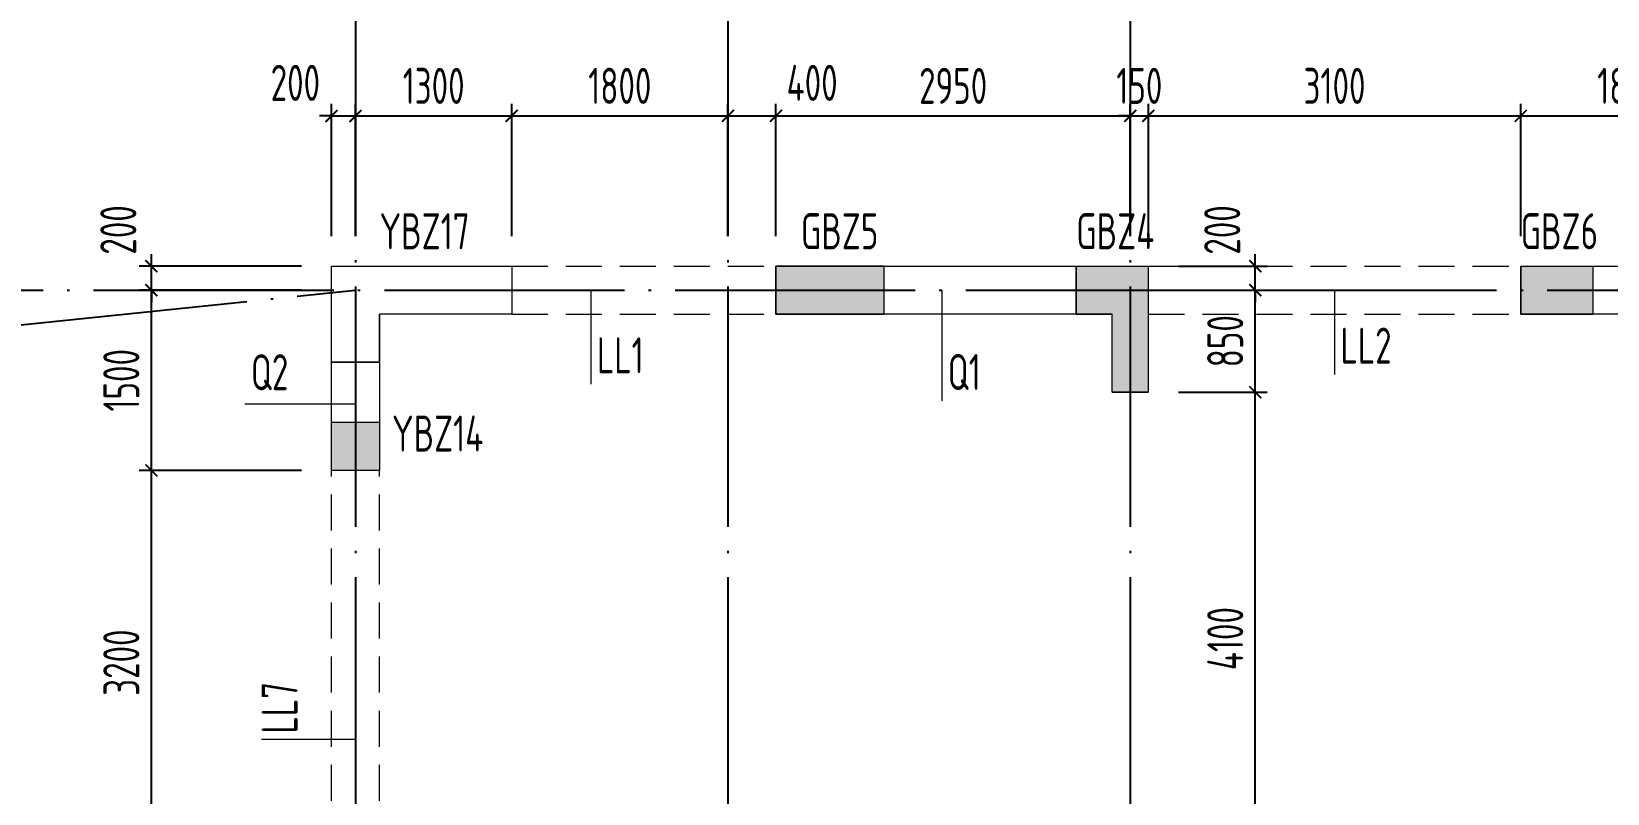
# Model space of a CAD drawing. Header units: millimetres. Extents: x -202076 to 1082610, y -439651 to 179350.
# Drawn here: x 113545 to 126665, y -320 to 6021 of the extents above; entities that cross this region are included whole.
import ezdxf
from ezdxf.enums import TextEntityAlignment as Align

# ---------------------------------------------------------------- set-up
doc = ezdxf.new("R2010")
doc.units = ezdxf.units.MM
doc.header["$LTSCALE"] = 1000
for name, pattern in [('DASHED', [0.75, 0.5, -0.25]), ('DOTE', [2.42, 2, -0.2, 0.02, -0.2]), ('短虚线', [187.5, 125, -62.5])]:
    doc.linetypes.add(name, pattern=pattern)
doc.layers.add('A_AXIS-轴线', color=36, linetype='DOTE')
for name, color, linetype, lineweight in [('BEAM', 4, 'DASHED', 0), ('DIM', 3, 'Continuous', 0), ('WALL', 2, 'Continuous', 0), ('墙柱名称编号', 7, 'Continuous', 18), ('墙柱轮廓', 7, 'Continuous', 18), ('墙梁名称编号', 3, 'Continuous', 18), ('墙梁标注引线', 3, 'Continuous', 18), ('墙身名称编号', 3, 'Continuous', 18), ('墙身标注引线', 3, 'Continuous', 18), ('边缘构件填充', 253, 'Continuous', 18)]:
    doc.layers.add(name, color=color, linetype=linetype, lineweight=lineweight)
doc.styles.add('TSSD_Dimension', font='tssdeng.shx', dxfattribs={"width": 0.7, "bigfont": 'hztxt.shx'})
doc.styles.add('TSSD_Rein', font='tssdeng.shx', dxfattribs={"width": 0.7, "bigfont": 'hztxt.shx'})
doc.dimstyles.new('TSSD_100_100', dxfattribs={"dimtxt": 300, "dimasz": 100, "dimexe": 100, "dimexo": 250, "dimgap": 100, "dimtad": 1, "dimdec": 0, "dimzin": 0, "dimdsep": 46, "dimtxsty": 'TSSD_Dimension', "dimblk": 'ARCHTICK', "dimcen": 0, "dimdle": 100, "dimclrt": 7, "dimadec": 0, "dimazin": 0, "dimtfac": 1, "dimtdec": 0, "dimtix": 1, "dimtmove": 2, "dimatfit": 3, "dimfxl": 1, "dimtolj": 1, "dimtzin": 0, "dimarcsym": 0})

# ---------------------------------------------------------------- blocks, each defined once
blk = doc.blocks.new('_ARCHTICK')
at = {"color": 0, "linetype": 'ByBlock', "const_width": 0.15}
blk.add_lwpolyline([(-0.5, -0.5), (0.5, 0.5)], dxfattribs=at)
blk = doc.blocks.new('*D373')
at = {"layer": 'Defpoints', "color": 0, "transparency": 16777216}
for p in [(114543, 2369), (116043, 2369), (116043, -831)]:
    blk.add_point(p, dxfattribs=at)
at = {"layer": 'DIM', "color": 0, "lineweight": -2, "transparency": 16777216}
for p, q in [((115793, 2369), (114443, 2369)), ((114543, -931), (114543, 2469)), ((115793, -831), (114443, -831))]:
    blk.add_line(p, q, dxfattribs=at)
at = {"layer": 'DIM', "color": 0, "lineweight": -2, "transparency": 16777216, "xscale": 100, "yscale": 100, "zscale": 100}
for p, rotation in [((114543, 2369), 90), ((114543, -831), 270)]:
    blk.add_blockref('_ARCHTICK', p, dxfattribs=dict(at, rotation=rotation))
at = {"layer": 'DIM', "color": 7, "transparency": 16777216, "insert": (114293, 769), "char_height": 300, "attachment_point": 5, "rotation": 90, "style": 'TSSD_Dimension'}
blk.add_mtext('\\A1;3200', dxfattribs=at)
blk = doc.blocks.new('*D374')
at = {"layer": 'Defpoints', "color": 0, "transparency": 16777216}
for p in [(114543, 3869), (116043, 3869), (116043, 2369)]:
    blk.add_point(p, dxfattribs=at)
at = {"layer": 'DIM', "color": 0, "lineweight": -2, "transparency": 16777216}
for p, q in [((114543, 2269), (114543, 3969)), ((115793, 3869), (114443, 3869)), ((115793, 2369), (114443, 2369))]:
    blk.add_line(p, q, dxfattribs=at)
at = {"layer": 'DIM', "color": 0, "lineweight": -2, "transparency": 16777216, "xscale": 100, "yscale": 100, "zscale": 100}
for p, rotation in [((114543, 3869), 90), ((114543, 2369), 270)]:
    blk.add_blockref('_ARCHTICK', p, dxfattribs=dict(at, rotation=rotation))
at = {"layer": 'DIM', "color": 7, "transparency": 16777216, "insert": (114293, 3119), "char_height": 300, "attachment_point": 5, "rotation": 90, "style": 'TSSD_Dimension'}
blk.add_mtext('\\A1;1500', dxfattribs=at)
blk = doc.blocks.new('*D381')
at = {"layer": 'Defpoints', "color": 0, "transparency": 16777216}
for p in [(116243, 5319), (116043, 4069), (116243, 4069)]:
    blk.add_point(p, dxfattribs=at)
at = {"layer": 'DIM', "color": 0, "lineweight": -2, "transparency": 16777216}
for p, q in [((116043, 4319), (116043, 5419)), ((116243, 4319), (116243, 5419)), ((116043, 5319), (115943, 5319)), ((116043, 5319), (116243, 5319)), ((116243, 5319), (116343, 5319))]:
    blk.add_line(p, q, dxfattribs=at)
at = {"layer": 'DIM', "color": 0, "lineweight": -2, "transparency": 16777216, "xscale": 100, "yscale": 100, "zscale": 100}
blk.add_blockref('_ARCHTICK', (116043, 5319), dxfattribs=at)
at = {"layer": 'DIM', "color": 0, "lineweight": -2, "transparency": 16777216, "xscale": 100, "yscale": 100, "zscale": 100, "rotation": 180}
blk.add_blockref('_ARCHTICK', (116243, 5319), dxfattribs=at)
at = {"layer": 'DIM', "color": 7, "transparency": 16777216, "insert": (115742, 5594), "char_height": 300, "attachment_point": 5, "style": 'TSSD_Dimension'}
blk.add_mtext('\\A1;200', dxfattribs=at)
blk = doc.blocks.new('*D382')
at = {"layer": 'Defpoints', "color": 0, "transparency": 16777216}
for p in [(117543, 5319), (116243, 4069), (117543, 4069)]:
    blk.add_point(p, dxfattribs=at)
at = {"layer": 'DIM', "color": 0, "lineweight": -2, "transparency": 16777216}
for p, q in [((116243, 4319), (116243, 5419)), ((117543, 4319), (117543, 5419)), ((116143, 5319), (117643, 5319))]:
    blk.add_line(p, q, dxfattribs=at)
at = {"layer": 'DIM', "color": 0, "lineweight": -2, "transparency": 16777216, "xscale": 100, "yscale": 100, "zscale": 100, "rotation": 180}
blk.add_blockref('_ARCHTICK', (116243, 5319), dxfattribs=at)
at = {"layer": 'DIM', "color": 0, "lineweight": -2, "transparency": 16777216, "xscale": 100, "yscale": 100, "zscale": 100}
blk.add_blockref('_ARCHTICK', (117543, 5319), dxfattribs=at)
at = {"layer": 'DIM', "color": 7, "transparency": 16777216, "insert": (116893, 5569), "char_height": 300, "attachment_point": 5, "style": 'TSSD_Dimension'}
blk.add_mtext('\\A1;1300', dxfattribs=at)
blk = doc.blocks.new('*D383')
at = {"layer": 'Defpoints', "color": 0, "transparency": 16777216}
for p in [(119343, 5319), (117543, 4069), (119343, 4069)]:
    blk.add_point(p, dxfattribs=at)
at = {"layer": 'DIM', "color": 0, "lineweight": -2, "transparency": 16777216}
for p, q in [((117543, 4319), (117543, 5419)), ((119343, 4319), (119343, 5419)), ((117443, 5319), (119443, 5319))]:
    blk.add_line(p, q, dxfattribs=at)
at = {"layer": 'DIM', "color": 0, "lineweight": -2, "transparency": 16777216, "xscale": 100, "yscale": 100, "zscale": 100, "rotation": 180}
blk.add_blockref('_ARCHTICK', (117543, 5319), dxfattribs=at)
at = {"layer": 'DIM', "color": 0, "lineweight": -2, "transparency": 16777216, "xscale": 100, "yscale": 100, "zscale": 100}
blk.add_blockref('_ARCHTICK', (119343, 5319), dxfattribs=at)
at = {"layer": 'DIM', "color": 7, "transparency": 16777216, "insert": (118443, 5569), "char_height": 300, "attachment_point": 5, "style": 'TSSD_Dimension'}
blk.add_mtext('\\A1;1800', dxfattribs=at)
blk = doc.blocks.new('*D384')
at = {"layer": 'Defpoints', "color": 0, "transparency": 16777216}
for p in [(119743, 5319), (119343, 4069), (119743, 4069)]:
    blk.add_point(p, dxfattribs=at)
at = {"layer": 'DIM', "color": 0, "lineweight": -2, "transparency": 16777216}
for p, q in [((119343, 4319), (119343, 5419)), ((119743, 4319), (119743, 5419)), ((119243, 5319), (119843, 5319))]:
    blk.add_line(p, q, dxfattribs=at)
at = {"layer": 'DIM', "color": 0, "lineweight": -2, "transparency": 16777216, "xscale": 100, "yscale": 100, "zscale": 100, "rotation": 180}
blk.add_blockref('_ARCHTICK', (119343, 5319), dxfattribs=at)
at = {"layer": 'DIM', "color": 0, "lineweight": -2, "transparency": 16777216, "xscale": 100, "yscale": 100, "zscale": 100}
blk.add_blockref('_ARCHTICK', (119743, 5319), dxfattribs=at)
at = {"layer": 'DIM', "color": 7, "transparency": 16777216, "insert": (120044, 5594), "char_height": 300, "attachment_point": 5, "style": 'TSSD_Dimension'}
blk.add_mtext('\\A1;400', dxfattribs=at)
blk = doc.blocks.new('*D385')
at = {"layer": 'Defpoints', "color": 0, "transparency": 16777216}
for p in [(122693, 5319), (119743, 4069), (122693, 4069)]:
    blk.add_point(p, dxfattribs=at)
at = {"layer": 'DIM', "color": 0, "lineweight": -2, "transparency": 16777216}
for p, q in [((119743, 4319), (119743, 5419)), ((122693, 4319), (122693, 5419)), ((119643, 5319), (122793, 5319))]:
    blk.add_line(p, q, dxfattribs=at)
at = {"layer": 'DIM', "color": 0, "lineweight": -2, "transparency": 16777216, "xscale": 100, "yscale": 100, "zscale": 100, "rotation": 180}
blk.add_blockref('_ARCHTICK', (119743, 5319), dxfattribs=at)
at = {"layer": 'DIM', "color": 0, "lineweight": -2, "transparency": 16777216, "xscale": 100, "yscale": 100, "zscale": 100}
blk.add_blockref('_ARCHTICK', (122693, 5319), dxfattribs=at)
at = {"layer": 'DIM', "color": 7, "transparency": 16777216, "insert": (121218, 5569), "char_height": 300, "attachment_point": 5, "style": 'TSSD_Dimension'}
blk.add_mtext('\\A1;2950', dxfattribs=at)
blk = doc.blocks.new('*D386')
at = {"layer": 'Defpoints', "color": 0, "transparency": 16777216}
for p in [(122843, 5319), (122693, 4069), (122843, 4069)]:
    blk.add_point(p, dxfattribs=at)
at = {"layer": 'DIM', "color": 0, "lineweight": -2, "transparency": 16777216}
for p, q in [((122693, 4319), (122693, 5419)), ((122843, 4319), (122843, 5419)), ((122693, 5319), (122593, 5319)), ((122693, 5319), (122843, 5319)), ((122843, 5319), (122943, 5319))]:
    blk.add_line(p, q, dxfattribs=at)
at = {"layer": 'DIM', "color": 0, "lineweight": -2, "transparency": 16777216, "xscale": 100, "yscale": 100, "zscale": 100}
blk.add_blockref('_ARCHTICK', (122693, 5319), dxfattribs=at)
at = {"layer": 'DIM', "color": 0, "lineweight": -2, "transparency": 16777216, "xscale": 100, "yscale": 100, "zscale": 100, "rotation": 180}
blk.add_blockref('_ARCHTICK', (122843, 5319), dxfattribs=at)
at = {"layer": 'DIM', "color": 7, "transparency": 16777216, "insert": (122768, 5569), "char_height": 300, "attachment_point": 5, "style": 'TSSD_Dimension'}
blk.add_mtext('\\A1;150', dxfattribs=at)
blk = doc.blocks.new('*D387')
at = {"layer": 'Defpoints', "color": 0, "transparency": 16777216}
for p in [(125943, 5319), (122843, 4069), (125943, 4069)]:
    blk.add_point(p, dxfattribs=at)
at = {"layer": 'DIM', "color": 0, "lineweight": -2, "transparency": 16777216}
for p, q in [((122843, 4319), (122843, 5419)), ((125943, 4319), (125943, 5419)), ((122743, 5319), (126043, 5319))]:
    blk.add_line(p, q, dxfattribs=at)
at = {"layer": 'DIM', "color": 0, "lineweight": -2, "transparency": 16777216, "xscale": 100, "yscale": 100, "zscale": 100, "rotation": 180}
blk.add_blockref('_ARCHTICK', (122843, 5319), dxfattribs=at)
at = {"layer": 'DIM', "color": 0, "lineweight": -2, "transparency": 16777216, "xscale": 100, "yscale": 100, "zscale": 100}
blk.add_blockref('_ARCHTICK', (125943, 5319), dxfattribs=at)
at = {"layer": 'DIM', "color": 7, "transparency": 16777216, "insert": (124393, 5569), "char_height": 300, "attachment_point": 5, "style": 'TSSD_Dimension'}
blk.add_mtext('\\A1;3100', dxfattribs=at)
blk = doc.blocks.new('*D388')
at = {"layer": 'Defpoints', "color": 0, "transparency": 16777216}
for p in [(127743, 5319), (125943, 4069), (127743, 4069)]:
    blk.add_point(p, dxfattribs=at)
at = {"layer": 'DIM', "color": 0, "lineweight": -2, "transparency": 16777216}
for p, q in [((125943, 4319), (125943, 5419)), ((127743, 4319), (127743, 5419)), ((125843, 5319), (127843, 5319))]:
    blk.add_line(p, q, dxfattribs=at)
at = {"layer": 'DIM', "color": 0, "lineweight": -2, "transparency": 16777216, "xscale": 100, "yscale": 100, "zscale": 100, "rotation": 180}
blk.add_blockref('_ARCHTICK', (125943, 5319), dxfattribs=at)
at = {"layer": 'DIM', "color": 0, "lineweight": -2, "transparency": 16777216, "xscale": 100, "yscale": 100, "zscale": 100}
blk.add_blockref('_ARCHTICK', (127743, 5319), dxfattribs=at)
at = {"layer": 'DIM', "color": 7, "transparency": 16777216, "insert": (126843, 5569), "char_height": 300, "attachment_point": 5, "style": 'TSSD_Dimension'}
blk.add_mtext('\\A1;1800', dxfattribs=at)
blk = doc.blocks.new('*D399')
at = {"layer": 'Defpoints', "color": 0, "transparency": 16777216}
for p in [(122843, 3019), (123733, 3019), (122843, -1081)]:
    blk.add_point(p, dxfattribs=at)
at = {"layer": 'DIM', "color": 0, "lineweight": -2, "transparency": 16777216}
for p, q in [((123093, 3019), (123833, 3019)), ((123733, -1181), (123733, 3119)), ((123093, -1081), (123833, -1081))]:
    blk.add_line(p, q, dxfattribs=at)
at = {"layer": 'DIM', "color": 0, "lineweight": -2, "transparency": 16777216, "xscale": 100, "yscale": 100, "zscale": 100}
for p, rotation in [((123733, 3019), 90), ((123733, -1081), 270)]:
    blk.add_blockref('_ARCHTICK', p, dxfattribs=dict(at, rotation=rotation))
at = {"layer": 'DIM', "color": 7, "transparency": 16777216, "insert": (123483, 969), "char_height": 300, "attachment_point": 5, "rotation": 90, "style": 'TSSD_Dimension'}
blk.add_mtext('\\A1;4100', dxfattribs=at)
blk = doc.blocks.new('*D400')
at = {"layer": 'Defpoints', "color": 0, "transparency": 16777216}
for p in [(122843, 3869), (123733, 3869), (122843, 3019)]:
    blk.add_point(p, dxfattribs=at)
at = {"layer": 'DIM', "color": 0, "lineweight": -2, "transparency": 16777216}
for p, q in [((123733, 2919), (123733, 3969)), ((123093, 3869), (123833, 3869)), ((123093, 3019), (123833, 3019))]:
    blk.add_line(p, q, dxfattribs=at)
at = {"layer": 'DIM', "color": 0, "lineweight": -2, "transparency": 16777216, "xscale": 100, "yscale": 100, "zscale": 100}
for p, rotation in [((123733, 3869), 90), ((123733, 3019), 270)]:
    blk.add_blockref('_ARCHTICK', p, dxfattribs=dict(at, rotation=rotation))
at = {"layer": 'DIM', "color": 7, "transparency": 16777216, "insert": (123483, 3444), "char_height": 300, "attachment_point": 5, "rotation": 90, "style": 'TSSD_Dimension'}
blk.add_mtext('\\A1;850', dxfattribs=at)
blk = doc.blocks.new('*D401')
at = {"layer": 'Defpoints', "color": 0, "transparency": 16777216}
for p in [(122843, 4069), (123733, 4069), (122843, 3869)]:
    blk.add_point(p, dxfattribs=at)
at = {"layer": 'DIM', "color": 0, "lineweight": -2, "transparency": 16777216}
for p, q in [((123093, 4069), (123833, 4069)), ((123733, 4069), (123733, 4169)), ((123733, 3869), (123733, 4069)), ((123093, 3869), (123833, 3869)), ((123733, 3869), (123733, 3769))]:
    blk.add_line(p, q, dxfattribs=at)
at = {"layer": 'DIM', "color": 0, "lineweight": -2, "transparency": 16777216, "xscale": 100, "yscale": 100, "zscale": 100}
for p, rotation in [((123733, 4069), 270), ((123733, 3869), 90)]:
    blk.add_blockref('_ARCHTICK', p, dxfattribs=dict(at, rotation=rotation))
at = {"layer": 'DIM', "color": 7, "transparency": 16777216, "insert": (123458, 4370), "char_height": 300, "attachment_point": 5, "rotation": 90, "style": 'TSSD_Dimension'}
blk.add_mtext('\\A1;200', dxfattribs=at)
blk = doc.blocks.new('*D252')
at = {"layer": 'Defpoints', "color": 0, "transparency": 16777216}
for p in [(114543, 4069), (116043, 4069), (116043, 3869)]:
    blk.add_point(p, dxfattribs=at)
at = {"layer": 'DIM', "color": 0, "lineweight": -2, "transparency": 16777216}
for p, q in [((115793, 4069), (114443, 4069)), ((114543, 4069), (114543, 4169)), ((114543, 3869), (114543, 4069)), ((115793, 3869), (114443, 3869)), ((114543, 3869), (114543, 3769))]:
    blk.add_line(p, q, dxfattribs=at)
at = {"layer": 'DIM', "color": 0, "lineweight": -2, "transparency": 16777216, "xscale": 100, "yscale": 100, "zscale": 100}
for p, rotation in [((114543, 4069), 270), ((114543, 3869), 90)]:
    blk.add_blockref('_ARCHTICK', p, dxfattribs=dict(at, rotation=rotation))
at = {"layer": 'DIM', "color": 7, "transparency": 16777216, "insert": (114268, 4370), "char_height": 300, "attachment_point": 5, "rotation": 90, "style": 'TSSD_Dimension'}
blk.add_mtext('\\A1;200', dxfattribs=at)

msp = doc.modelspace()

# ---------------------------------------------------------------- hatches: boundary and pattern name
at = {"layer": '边缘构件填充'}
h = msp.add_hatch(color=256, dxfattribs=at)
h.dxf.hatch_style = 1
h.paths.add_polyline_path([(116042.7, 3269), (116442.7, 3269), (116442.7, 3669), (117542.7, 3669), (117542.7, 4069), (116042.7, 4069)], flags=16)
h.paths.add_polyline_path([(116042.7, 3269), (116442.7, 3269)], flags=0)
edge = h.paths.add_edge_path(flags=17)
edge.add_line((116442.7, 3269), (116042.7, 3269))
edge.add_line((116042.7, 3269), (116042.7, 4069))
edge.add_line((116042.7, 4069), (117542.7, 4069))
edge.add_line((117542.7, 4069), (117542.7, 3669))
edge.add_line((117542.7, 3669), (116442.7, 3669))
edge.add_line((116442.7, 3269), (116442.7, 3669))
h.paths.add_polyline_path([(116442.7, 3669), (116442.7, 3269)], flags=0)
h = msp.add_hatch(color=256, dxfattribs=at)
h.dxf.hatch_style = 1
h.paths.add_polyline_path([(120642.7, 3669), (120642.7, 4069), (119742.7, 4069), (119742.7, 3669)])
h = msp.add_hatch(color=256, dxfattribs=at)
h.dxf.hatch_style = 1
h.paths.add_polyline_path([(122242.7, 4069), (122242.7, 3669), (122542.7, 3669), (122542.7, 3019), (122842.7, 3019), (122842.7, 4069)], flags=17)
h.paths.add_polyline_path([(122242.7, 4069), (122242.7, 3669)], flags=0)
h.paths.add_polyline_path([(122542.7, 3669), (122242.7, 3669)], flags=0)
h = msp.add_hatch(color=256, dxfattribs=at)
h.dxf.hatch_style = 1
h.paths.add_polyline_path([(126542.7, 3669), (126542.7, 4069), (125942.7, 4069), (125942.7, 3669)])
h = msp.add_hatch(color=256, dxfattribs=at)
h.dxf.hatch_style = 1
h.paths.add_polyline_path([(116042.7, 2369), (116042.7, 2769), (116442.7, 2769), (116442.7, 2369)])

# ---------------------------------------------------------------- linework, layer by layer
at = {"layer": 'A_AXIS-轴线'}
for p, q in [((116242.7, 6319), (116242.7, -6281)), ((119342.7, 6319), (119342.7, -18881)), ((122692.7, 6319), (122692.7, -6281)), ((110942.7, 3319), (116242.7, 3869))]:
    msp.add_line(p, q, dxfattribs=at)
msp.add_lwpolyline([(99542.7, 3869), (155943, 3869)], dxfattribs=at)
at = {"layer": 'BEAM', "ltscale": 0.6}
for p, q in [((117542.7, 4069), (119742.7, 4069)), ((122842.7, 4069), (125942.7, 4069)), ((117542.7, 3669), (119742.7, 3669)), ((122842.7, 3669), (125942.7, 3669)), ((116042.7, -831), (116042.7, 2369)), ((116442.7, -831), (116442.7, 2369))]:
    msp.add_line(p, q, dxfattribs=at)
at = {"layer": 'WALL'}
for points in [[(116042.7, 2369), (116042.7, 4069), (117542.7, 4069), (117542.7, 3669), (116442.7, 3669), (116442.7, 2369), (116042.7, 2369)], [(122542.7, 3019), (122542.7, 3669), (119742.7, 3669), (119742.7, 4069), (122842.7, 4069), (122842.7, 3019), (122542.7, 3019), (122842.7, 3019)], [(129142.7, 3669), (125942.7, 3669), (125942.7, 4069), (129142.7, 4069), (129142.7, 3669), (125942.7, 3669)]]:
    msp.add_lwpolyline(points, dxfattribs=at)
at = {"layer": '墙柱轮廓', "linetype": '短虚线'}
for points in [[(116042.7, 3269), (116442.7, 3269), (116042.7, 3269), (116042.7, 4069), (117542.7, 4069), (117542.7, 3669), (116442.7, 3669), (116442.7, 3269), (116442.7, 3669)], [(122242.7, 4069), (122242.7, 3669), (122242.7, 4069), (122842.7, 4069), (122842.7, 3019), (122542.7, 3019), (122542.7, 3669), (122242.7, 3669), (122542.7, 3669)]]:
    msp.add_lwpolyline(points, dxfattribs=at)
at = {"layer": '墙柱轮廓'}
for points in [[(120642.7, 3669), (119742.7, 3669), (120642.7, 3669), (120642.7, 4069), (119742.7, 4069), (119742.7, 3669)], [(125942.7, 4069), (125942.7, 3669), (125942.7, 4069), (126542.7, 4069), (126542.7, 3669), (125942.7, 3669), (126542.7, 3669)], [(116042.7, 2369), (116042.7, 2769), (116442.7, 2769), (116442.7, 2369), (116042.7, 2369)]]:
    msp.add_lwpolyline(points, dxfattribs=at)
at = {"layer": '墙梁标注引线'}
for p, q in [((118202.7, 3869), (118202.7, 3086.5)), ((124392.7, 3869), (124392.7, 3167.1)), ((116242.7, 129), (115460.2, 129))]:
    msp.add_line(p, q, dxfattribs=at)
at = {"layer": '墙身标注引线'}
for p, q in [((121122.7, 3869), (121122.7, 2947.8)), ((116242.7, 2919), (115321.5, 2919))]:
    msp.add_line(p, q, dxfattribs=at)

# ---------------------------------------------------------------- texts
at = {"layer": '墙柱名称编号', "color": 2, "linetype": 'Continuous', "style": 'TSSD_Rein', "width": 0.7}
for s, p in [('YBZ17', (116442.7, 4119)), ('GBZ5', (119950.3, 4119)), ('GBZ4', (122242.7, 4119)), ('GBZ6', (125942.7, 4119)), ('YBZ14', (116546.4, 2435.5))]:
    msp.add_text(s, height=300, dxfattribs=at).set_placement(p, align=Align.BOTTOM_LEFT)
at = {"layer": '墙梁名称编号', "linetype": 'Continuous', "style": 'TSSD_Rein', "width": 0.7}
for s, p in [('LL2', (124442.7, 3167.1)), ('LL1', (118252.7, 3086.5))]:
    msp.add_text(s, height=300, dxfattribs=at).set_placement(p, align=Align.BOTTOM_LEFT)
msp.add_text('LL7', height=300, rotation=90, dxfattribs=at).set_placement((115460.2, 179), align=Align.TOP_LEFT)
at = {"layer": '墙身名称编号', "linetype": 'Continuous', "style": 'TSSD_Rein', "width": 0.7}
for s, p in [('Q2', (115371.5, 2945.7)), ('Q1', (121172.7, 2947.8))]:
    msp.add_text(s, height=300, dxfattribs=at).set_placement(p, align=Align.BOTTOM_LEFT)

# ---------------------------------------------------------------- dimensions: what is measured, and where the dimension line sits
at = {"layer": 'DIM'}
for base, p1, p2, picture, middle in [((116242.7, 5319), (116042.7, 4069), (116242.7, 4069), '*D381', (115741.6, 5594)), ((119742.7, 5319), (119342.7, 4069), (119742.7, 4069), '*D384', (120043.7, 5594))]:
    dim = msp.add_linear_dim(base=base, p1=p1, p2=p2, dimstyle='TSSD_100_100', dxfattribs=at)
    dim.commit()
    dim.dimension.update_dxf_attribs({"geometry": picture, "text_midpoint": middle, "dimtype": 160})
for base, p1, p2, picture, middle in [((117542.7, 5319), (116242.7, 4069), (117542.7, 4069), '*D382', (116892.7, 5569)), ((119342.7, 5319), (117542.7, 4069), (119342.7, 4069), '*D383', (118442.7, 5569)), ((122692.7, 5319), (119742.7, 4069), (122692.7, 4069), '*D385', (121217.7, 5569)), ((122842.7, 5319), (122692.7, 4069), (122842.7, 4069), '*D386', (122767.7, 5569)), ((125942.7, 5319), (122842.7, 4069), (125942.7, 4069), '*D387', (124392.7, 5569)), ((127742.7, 5319), (125942.7, 4069), (127742.7, 4069), '*D388', (126842.7, 5569))]:
    dim = msp.add_linear_dim(base=base, p1=p1, p2=p2, dimstyle='TSSD_100_100', dxfattribs=at)
    dim.commit()
    dim.dimension.update_dxf_attribs({"geometry": picture, "text_midpoint": middle})
for base, p1, p2, picture, middle in [((114542.7, 4069), (116042.7, 3869), (116042.7, 4069), '*D252', (114267.7, 4370.1)), ((123732.8, 4069), (122842.7, 3869), (122842.7, 4069), '*D401', (123457.8, 4370.1))]:
    dim = msp.add_linear_dim(base=base, p1=p1, p2=p2, angle=90, dimstyle='TSSD_100_100', dxfattribs=at)
    dim.commit()
    dim.dimension.update_dxf_attribs({"geometry": picture, "text_midpoint": middle, "dimtype": 160})
for base, p1, p2, picture, middle in [((114542.7, 3869), (116042.7, 2369), (116042.7, 3869), '*D374', (114292.7, 3119)), ((123732.8, 3869), (122842.7, 3019), (122842.7, 3869), '*D400', (123482.8, 3444)), ((123732.8, 3019), (122842.7, -1081), (122842.7, 3019), '*D399', (123482.8, 969)), ((114542.7, 2369), (116042.7, -831), (116042.7, 2369), '*D373', (114292.7, 769))]:
    dim = msp.add_linear_dim(base=base, p1=p1, p2=p2, angle=90, dimstyle='TSSD_100_100', dxfattribs=at)
    dim.commit()
    dim.dimension.update_dxf_attribs({"geometry": picture, "text_midpoint": middle})

doc.saveas('drawing.dxf')
